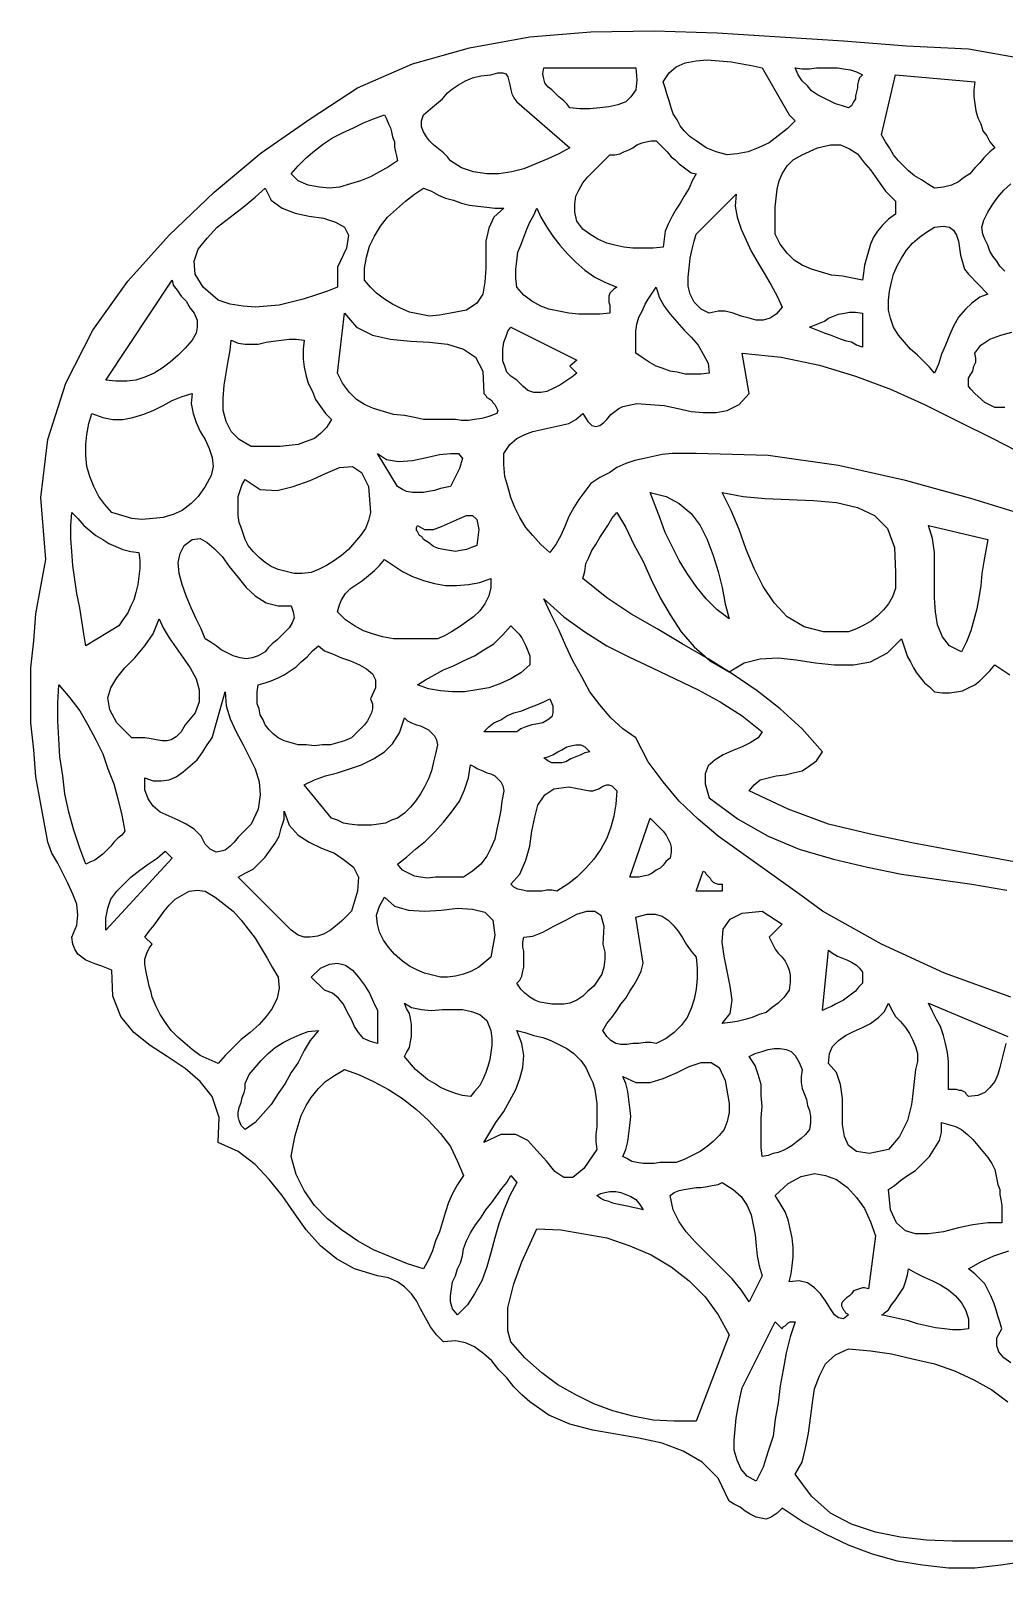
# Model space of a CAD drawing. Extents: x 0.02 to 7.63, y 0.01 to 6.75.
# Drawn here: x 0.362 to 1.333, y 0.045 to 1.58 of the extents above; entities that cross this region are included whole.
import ezdxf

# ---------------------------------------------------------------- set-up
doc = ezdxf.new("R2010")
doc.units = 0
doc.layers.add('1', color=7, linetype='Continuous')

msp = doc.modelspace()

# ---------------------------------------------------------------- linework, layer by layer
msp.add_lwpolyline([(1.357, 0.052), (1.33, 0.048), (1.304, 0.045), (1.278, 0.045), (1.252, 0.048), (1.227, 0.052), (1.202, 0.059), (1.178, 0.068), (1.155, 0.079), (1.133, 0.091), (1.112, 0.105), (1.107, 0.1), (1.101, 0.096), (1.096, 0.094), (1.091, 0.095), (1.086, 0.096), (1.08, 0.099), (1.075, 0.102), (1.07, 0.106), (1.064, 0.109), (1.059, 0.112), (1.048, 0.135), (1.032, 0.151), (1.013, 0.162), (0.992, 0.17), (0.969, 0.175), (0.946, 0.179), (0.923, 0.183), (0.9, 0.189), (0.879, 0.198), (0.86, 0.211), (0.852, 0.218), (0.844, 0.226), (0.837, 0.235), (0.829, 0.243), (0.822, 0.252), (0.814, 0.259), (0.805, 0.266), (0.796, 0.27), (0.786, 0.272), (0.774, 0.271), (0.767, 0.278), (0.761, 0.286), (0.756, 0.295), (0.751, 0.304), (0.747, 0.312), (0.742, 0.319), (0.735, 0.326), (0.728, 0.331), (0.719, 0.335), (0.708, 0.337), (0.685, 0.344), (0.667, 0.354), (0.651, 0.367), (0.637, 0.383), (0.625, 0.4), (0.613, 0.417), (0.6, 0.433), (0.586, 0.448), (0.569, 0.461), (0.549, 0.47), (0.55, 0.495), (0.543, 0.516), (0.531, 0.531), (0.516, 0.544), (0.498, 0.556), (0.481, 0.567), (0.465, 0.58), (0.452, 0.596), (0.444, 0.616), (0.443, 0.642), (0.438, 0.644), (0.433, 0.646), (0.427, 0.648), (0.422, 0.65), (0.417, 0.652), (0.413, 0.655), (0.409, 0.658), (0.406, 0.663), (0.404, 0.668), (0.403, 0.675), (0.408, 0.687), (0.409, 0.697), (0.408, 0.708), (0.404, 0.718), (0.399, 0.729), (0.394, 0.739), (0.389, 0.749), (0.383, 0.759), (0.379, 0.77), (0.377, 0.781), (0.372, 0.808), (0.367, 0.835), (0.365, 0.862), (0.362, 0.889), (0.362, 0.917), (0.362, 0.944), (0.365, 0.971), (0.367, 0.998), (0.372, 1.025), (0.377, 1.052), (0.372, 1.114), (0.379, 1.172), (0.397, 1.228), (0.424, 1.281), (0.459, 1.33), (0.5, 1.376), (0.545, 1.419), (0.592, 1.458), (0.641, 1.492), (0.688, 1.523), (0.743, 1.547), (0.8, 1.563), (0.86, 1.574), (0.921, 1.579), (0.984, 1.58), (1.047, 1.578), (1.11, 1.574), (1.173, 1.57), (1.236, 1.565), (1.298, 1.562), (1.354, 1.552)])
at = {"layer": '1'}
for points in [[(1.119, 1.496), (1.125, 1.49), (1.117, 1.482), (1.108, 1.475), (1.099, 1.468), (1.088, 1.463), (1.078, 1.459), (1.067, 1.457), (1.057, 1.456), (1.046, 1.459), (1.036, 1.463), (1.026, 1.47), (1.02, 1.474), (1.014, 1.48), (1.01, 1.485), (1.007, 1.491), (1.003, 1.497), (1.001, 1.503), (0.999, 1.51), (0.997, 1.516), (0.995, 1.523), (0.993, 1.529), (0.999, 1.538), (1.006, 1.544), (1.015, 1.548), (1.026, 1.55), (1.037, 1.551), (1.049, 1.55), (1.061, 1.549), (1.072, 1.547), (1.083, 1.545), (1.092, 1.543), (1.119, 1.496)], [(0.847, 1.509), (0.9, 1.463), (0.889, 1.457), (0.878, 1.452), (0.866, 1.447), (0.854, 1.442), (0.842, 1.439), (0.829, 1.437), (0.817, 1.437), (0.804, 1.439), (0.792, 1.443), (0.781, 1.45), (0.778, 1.454), (0.774, 1.458), (0.769, 1.462), (0.764, 1.466), (0.76, 1.47), (0.757, 1.474), (0.754, 1.479), (0.752, 1.484), (0.752, 1.49), (0.754, 1.496), (0.761, 1.502), (0.767, 1.507), (0.773, 1.512), (0.778, 1.518), (0.783, 1.522), (0.789, 1.526), (0.796, 1.53), (0.803, 1.533), (0.811, 1.535), (0.821, 1.536), (0.828, 1.538), (0.833, 1.538), (0.836, 1.537), (0.838, 1.534), (0.839, 1.53), (0.84, 1.526), (0.841, 1.521), (0.842, 1.517), (0.844, 1.513), (0.847, 1.509)], [(0.966, 1.543), (0.967, 1.531), (0.966, 1.521), (0.961, 1.514), (0.956, 1.509), (0.948, 1.506), (0.939, 1.504), (0.93, 1.503), (0.92, 1.502), (0.91, 1.502), (0.9, 1.503), (0.897, 1.507), (0.894, 1.51), (0.889, 1.514), (0.886, 1.517), (0.882, 1.521), (0.878, 1.524), (0.875, 1.528), (0.874, 1.532), (0.873, 1.537), (0.874, 1.543), (0.883, 1.543), (0.893, 1.543), (0.903, 1.543), (0.913, 1.543), (0.923, 1.543), (0.933, 1.543), (0.942, 1.543), (0.951, 1.543), (0.959, 1.543), (0.966, 1.543)], [(1.192, 1.536), (1.189, 1.533), (1.188, 1.53), (1.187, 1.526), (1.187, 1.523), (1.186, 1.519), (1.185, 1.515), (1.185, 1.512), (1.183, 1.509), (1.181, 1.505), (1.178, 1.503), (1.172, 1.505), (1.165, 1.507), (1.159, 1.51), (1.153, 1.513), (1.147, 1.516), (1.141, 1.52), (1.137, 1.525), (1.132, 1.53), (1.128, 1.536), (1.125, 1.543), (1.132, 1.542), (1.139, 1.542), (1.146, 1.543), (1.153, 1.543), (1.16, 1.543), (1.167, 1.543), (1.173, 1.542), (1.18, 1.541), (1.186, 1.539), (1.192, 1.536)], [(1.304, 1.529), (1.303, 1.521), (1.303, 1.514), (1.304, 1.507), (1.305, 1.5), (1.307, 1.493), (1.31, 1.487), (1.312, 1.48), (1.316, 1.475), (1.319, 1.469), (1.324, 1.463), (1.319, 1.459), (1.313, 1.453), (1.309, 1.448), (1.304, 1.443), (1.299, 1.437), (1.293, 1.433), (1.288, 1.429), (1.281, 1.426), (1.273, 1.424), (1.264, 1.423), (1.257, 1.427), (1.251, 1.431), (1.244, 1.435), (1.238, 1.44), (1.233, 1.445), (1.228, 1.45), (1.223, 1.456), (1.219, 1.463), (1.215, 1.469), (1.211, 1.476), (1.225, 1.536), (1.304, 1.529)], [(0.728, 1.45), (0.719, 1.444), (0.71, 1.439), (0.701, 1.434), (0.691, 1.43), (0.681, 1.427), (0.67, 1.424), (0.66, 1.423), (0.65, 1.424), (0.639, 1.426), (0.629, 1.43), (0.622, 1.437), (0.629, 1.445), (0.637, 1.453), (0.645, 1.46), (0.654, 1.467), (0.663, 1.473), (0.673, 1.478), (0.684, 1.483), (0.694, 1.488), (0.704, 1.492), (0.715, 1.496), (0.717, 1.492), (0.719, 1.487), (0.721, 1.483), (0.722, 1.479), (0.723, 1.474), (0.725, 1.469), (0.725, 1.464), (0.726, 1.459), (0.727, 1.455), (0.728, 1.45)], [(1.026, 1.437), (1.022, 1.43), (1.019, 1.423), (1.014, 1.415), (1.01, 1.408), (1.006, 1.402), (1.002, 1.395), (0.998, 1.387), (0.995, 1.38), (0.994, 1.372), (0.993, 1.364), (0.983, 1.363), (0.973, 1.363), (0.963, 1.363), (0.954, 1.364), (0.945, 1.366), (0.937, 1.368), (0.928, 1.372), (0.92, 1.377), (0.913, 1.382), (0.907, 1.39), (0.905, 1.399), (0.905, 1.407), (0.906, 1.415), (0.909, 1.421), (0.913, 1.428), (0.918, 1.434), (0.923, 1.439), (0.929, 1.445), (0.935, 1.451), (0.94, 1.456), (0.945, 1.456), (0.95, 1.457), (0.954, 1.459), (0.959, 1.461), (0.963, 1.463), (0.967, 1.466), (0.972, 1.468), (0.976, 1.469), (0.981, 1.47), (0.986, 1.47), (0.99, 1.466), (0.994, 1.462), (0.997, 1.459), (1.001, 1.454), (1.005, 1.451), (1.009, 1.447), (1.013, 1.444), (1.017, 1.441), (1.021, 1.438), (1.026, 1.437)], [(1.225, 1.397), (1.218, 1.392), (1.212, 1.386), (1.207, 1.38), (1.203, 1.374), (1.2, 1.367), (1.198, 1.36), (1.196, 1.353), (1.194, 1.346), (1.193, 1.338), (1.192, 1.331), (1.182, 1.333), (1.172, 1.335), (1.161, 1.336), (1.151, 1.339), (1.141, 1.342), (1.132, 1.346), (1.124, 1.351), (1.117, 1.358), (1.11, 1.367), (1.105, 1.377), (1.105, 1.386), (1.105, 1.395), (1.105, 1.404), (1.106, 1.413), (1.107, 1.422), (1.109, 1.43), (1.112, 1.437), (1.117, 1.445), (1.123, 1.451), (1.132, 1.456), (1.147, 1.463), (1.16, 1.466), (1.17, 1.466), (1.179, 1.462), (1.187, 1.457), (1.193, 1.449), (1.2, 1.441), (1.207, 1.431), (1.215, 1.42), (1.225, 1.41), (1.225, 1.397)], [(0.668, 1.344), (0.668, 1.324), (0.658, 1.32), (0.646, 1.316), (0.634, 1.312), (0.622, 1.309), (0.61, 1.306), (0.598, 1.305), (0.586, 1.304), (0.574, 1.305), (0.561, 1.307), (0.549, 1.311), (0.534, 1.324), (0.526, 1.337), (0.525, 1.35), (0.529, 1.362), (0.538, 1.373), (0.548, 1.384), (0.561, 1.394), (0.574, 1.404), (0.586, 1.414), (0.596, 1.423), (0.602, 1.411), (0.613, 1.403), (0.626, 1.398), (0.64, 1.395), (0.654, 1.393), (0.666, 1.389), (0.675, 1.384), (0.679, 1.376), (0.677, 1.363), (0.668, 1.344)], [(0.834, 1.403), (0.824, 1.394), (0.819, 1.383), (0.816, 1.37), (0.816, 1.356), (0.816, 1.343), (0.815, 1.329), (0.813, 1.317), (0.807, 1.308), (0.797, 1.301), (0.781, 1.298), (0.77, 1.296), (0.76, 1.295), (0.75, 1.297), (0.74, 1.299), (0.731, 1.303), (0.723, 1.307), (0.715, 1.312), (0.707, 1.318), (0.701, 1.324), (0.695, 1.331), (0.695, 1.343), (0.697, 1.354), (0.7, 1.365), (0.705, 1.375), (0.711, 1.385), (0.718, 1.394), (0.727, 1.402), (0.736, 1.41), (0.745, 1.417), (0.754, 1.423), (0.762, 1.42), (0.769, 1.416), (0.776, 1.413), (0.784, 1.411), (0.792, 1.408), (0.8, 1.406), (0.808, 1.405), (0.817, 1.404), (0.825, 1.403), (0.834, 1.403)], [(1.112, 1.304), (1.106, 1.297), (1.1, 1.293), (1.093, 1.291), (1.086, 1.291), (1.079, 1.293), (1.071, 1.295), (1.063, 1.298), (1.055, 1.3), (1.048, 1.3), (1.039, 1.298), (1.031, 1.302), (1.024, 1.309), (1.02, 1.317), (1.018, 1.325), (1.018, 1.334), (1.019, 1.343), (1.02, 1.353), (1.022, 1.362), (1.024, 1.37), (1.026, 1.377), (1.066, 1.417), (1.065, 1.405), (1.067, 1.394), (1.071, 1.382), (1.076, 1.371), (1.081, 1.36), (1.088, 1.348), (1.094, 1.338), (1.101, 1.326), (1.107, 1.315), (1.112, 1.304)], [(1.334, 1.34), (1.329, 1.345), (1.326, 1.35), (1.322, 1.355), (1.319, 1.36), (1.317, 1.366), (1.314, 1.372), (1.312, 1.377), (1.311, 1.384), (1.313, 1.391), (1.317, 1.399), (1.322, 1.407), (1.327, 1.414), (1.333, 1.421), (1.34, 1.427)], [(0.947, 1.324), (0.944, 1.322), (0.942, 1.32), (0.94, 1.318), (0.939, 1.315), (0.939, 1.312), (0.939, 1.309), (0.94, 1.306), (0.94, 1.303), (0.94, 1.3), (0.94, 1.298), (0.93, 1.297), (0.919, 1.297), (0.909, 1.297), (0.899, 1.298), (0.889, 1.3), (0.879, 1.302), (0.871, 1.305), (0.862, 1.31), (0.854, 1.316), (0.847, 1.324), (0.846, 1.333), (0.846, 1.342), (0.847, 1.35), (0.848, 1.359), (0.851, 1.366), (0.854, 1.374), (0.857, 1.382), (0.86, 1.389), (0.864, 1.396), (0.867, 1.403), (0.871, 1.394), (0.877, 1.384), (0.883, 1.375), (0.89, 1.366), (0.898, 1.357), (0.906, 1.349), (0.915, 1.341), (0.925, 1.334), (0.935, 1.329), (0.947, 1.324)], [(1.298, 1.337), (1.317, 1.317), (1.309, 1.314), (1.301, 1.308), (1.295, 1.302), (1.288, 1.294), (1.283, 1.285), (1.279, 1.276), (1.275, 1.266), (1.271, 1.257), (1.268, 1.247), (1.264, 1.238), (1.259, 1.244), (1.253, 1.25), (1.247, 1.256), (1.24, 1.262), (1.234, 1.269), (1.228, 1.276), (1.223, 1.284), (1.22, 1.293), (1.218, 1.301), (1.218, 1.311), (1.219, 1.32), (1.221, 1.329), (1.223, 1.337), (1.227, 1.346), (1.231, 1.353), (1.236, 1.361), (1.242, 1.368), (1.249, 1.374), (1.256, 1.379), (1.264, 1.384), (1.273, 1.385), (1.279, 1.384), (1.283, 1.381), (1.286, 1.376), (1.288, 1.37), (1.289, 1.363), (1.29, 1.356), (1.292, 1.349), (1.294, 1.342), (1.298, 1.337)], [(0.523, 1.271), (0.516, 1.263), (0.509, 1.256), (0.501, 1.249), (0.493, 1.243), (0.485, 1.238), (0.476, 1.234), (0.467, 1.231), (0.458, 1.23), (0.447, 1.23), (0.437, 1.231), (0.503, 1.331), (0.504, 1.326), (0.508, 1.321), (0.512, 1.315), (0.517, 1.31), (0.521, 1.303), (0.525, 1.298), (0.528, 1.291), (0.528, 1.284), (0.527, 1.278), (0.523, 1.271)], [(1.039, 1.238), (1.031, 1.237), (1.023, 1.237), (1.015, 1.237), (1.007, 1.239), (1, 1.24), (0.992, 1.243), (0.986, 1.245), (0.979, 1.249), (0.973, 1.253), (0.966, 1.258), (0.966, 1.266), (0.966, 1.273), (0.966, 1.28), (0.967, 1.287), (0.969, 1.294), (0.972, 1.3), (0.975, 1.307), (0.978, 1.312), (0.982, 1.318), (0.986, 1.324), (0.989, 1.314), (0.994, 1.305), (1, 1.297), (1.007, 1.289), (1.014, 1.281), (1.021, 1.274), (1.028, 1.266), (1.033, 1.257), (1.038, 1.248), (1.039, 1.238)], [(0.814, 1.218), (0.816, 1.216), (0.817, 1.214), (0.819, 1.213), (0.822, 1.211), (0.823, 1.209), (0.825, 1.207), (0.826, 1.205), (0.827, 1.203), (0.828, 1.201), (0.827, 1.198), (0.819, 1.195), (0.812, 1.193), (0.805, 1.192), (0.799, 1.191), (0.792, 1.191), (0.786, 1.192), (0.779, 1.192), (0.771, 1.192), (0.764, 1.192), (0.754, 1.192), (0.745, 1.194), (0.735, 1.196), (0.724, 1.197), (0.714, 1.2), (0.704, 1.203), (0.695, 1.207), (0.687, 1.212), (0.68, 1.219), (0.673, 1.228), (0.668, 1.238), (0.675, 1.298), (0.687, 1.284), (0.703, 1.276), (0.721, 1.272), (0.741, 1.27), (0.76, 1.269), (0.778, 1.267), (0.794, 1.262), (0.806, 1.254), (0.813, 1.24), (0.814, 1.218)], [(1.192, 1.264), (1.186, 1.266), (1.181, 1.269), (1.176, 1.27), (1.17, 1.272), (1.165, 1.274), (1.16, 1.276), (1.154, 1.278), (1.149, 1.28), (1.144, 1.282), (1.139, 1.284), (1.144, 1.286), (1.149, 1.288), (1.154, 1.29), (1.158, 1.293), (1.163, 1.295), (1.168, 1.297), (1.174, 1.298), (1.179, 1.299), (1.185, 1.299), (1.192, 1.298), (1.192, 1.264)], [(0.9, 1.245), (0.907, 1.238), (0.902, 1.234), (0.896, 1.23), (0.89, 1.226), (0.884, 1.223), (0.877, 1.22), (0.871, 1.219), (0.864, 1.219), (0.858, 1.221), (0.853, 1.225), (0.847, 1.231), (0.841, 1.235), (0.837, 1.239), (0.835, 1.245), (0.833, 1.25), (0.833, 1.256), (0.833, 1.262), (0.834, 1.269), (0.836, 1.274), (0.838, 1.28), (0.841, 1.284), (0.907, 1.251), (0.9, 1.245)], [(1.334, 1.204), (1.324, 1.204), (1.314, 1.209), (1.304, 1.218), (1.3, 1.222), (1.298, 1.225), (1.298, 1.229), (1.298, 1.233), (1.3, 1.237), (1.302, 1.24), (1.303, 1.245), (1.305, 1.249), (1.305, 1.253), (1.304, 1.258), (1.31, 1.266), (1.319, 1.272), (1.33, 1.276), (1.341, 1.279)], [(0.635, 1.271), (0.634, 1.262), (0.634, 1.252), (0.635, 1.244), (0.637, 1.235), (0.639, 1.228), (0.643, 1.22), (0.646, 1.212), (0.651, 1.205), (0.656, 1.198), (0.662, 1.192), (0.657, 1.184), (0.651, 1.178), (0.645, 1.173), (0.637, 1.17), (0.629, 1.167), (0.62, 1.166), (0.611, 1.165), (0.601, 1.165), (0.592, 1.165), (0.582, 1.165), (0.57, 1.172), (0.562, 1.18), (0.557, 1.19), (0.554, 1.201), (0.554, 1.213), (0.555, 1.226), (0.557, 1.238), (0.559, 1.25), (0.561, 1.261), (0.562, 1.271), (0.569, 1.268), (0.576, 1.267), (0.582, 1.267), (0.589, 1.267), (0.597, 1.269), (0.604, 1.27), (0.612, 1.271), (0.62, 1.272), (0.627, 1.272), (0.635, 1.271)], [(1.365, 1.093), (1.3, 1.113), (1.235, 1.131), (1.168, 1.146), (1.098, 1.156), (1.026, 1.158), (1.019, 1.158), (1.01, 1.158), (1.002, 1.158), (0.992, 1.157), (0.983, 1.155), (0.974, 1.153), (0.965, 1.151), (0.956, 1.148), (0.947, 1.144), (0.94, 1.139), (0.93, 1.134), (0.921, 1.128), (0.915, 1.12), (0.909, 1.112), (0.904, 1.104), (0.899, 1.095), (0.895, 1.085), (0.891, 1.076), (0.886, 1.067), (0.88, 1.059), (0.871, 1.067), (0.863, 1.076), (0.856, 1.084), (0.85, 1.094), (0.845, 1.104), (0.841, 1.114), (0.838, 1.125), (0.835, 1.135), (0.834, 1.147), (0.834, 1.158), (0.84, 1.167), (0.847, 1.173), (0.855, 1.177), (0.863, 1.18), (0.872, 1.182), (0.881, 1.184), (0.89, 1.186), (0.899, 1.188), (0.906, 1.192), (0.913, 1.198), (0.918, 1.19), (0.922, 1.186), (0.926, 1.185), (0.93, 1.186), (0.934, 1.189), (0.937, 1.192), (0.941, 1.197), (0.945, 1.2), (0.949, 1.203), (0.953, 1.205), (0.967, 1.208), (0.98, 1.207), (0.994, 1.206), (1.008, 1.203), (1.021, 1.2), (1.033, 1.199), (1.046, 1.199), (1.057, 1.201), (1.069, 1.207), (1.079, 1.218), (1.072, 1.258), (1.111, 1.254), (1.149, 1.246), (1.185, 1.235), (1.22, 1.222), (1.254, 1.207), (1.288, 1.19), (1.322, 1.173), (1.355, 1.156)], [(0.523, 1.218), (0.522, 1.208), (0.524, 1.198), (0.527, 1.189), (0.531, 1.18), (0.536, 1.172), (0.54, 1.163), (0.543, 1.154), (0.544, 1.145), (0.542, 1.136), (0.536, 1.125), (0.529, 1.115), (0.522, 1.108), (0.513, 1.101), (0.504, 1.097), (0.494, 1.094), (0.484, 1.093), (0.473, 1.092), (0.463, 1.093), (0.453, 1.096), (0.443, 1.099), (0.436, 1.107), (0.43, 1.115), (0.425, 1.125), (0.421, 1.135), (0.418, 1.145), (0.417, 1.156), (0.417, 1.167), (0.418, 1.177), (0.42, 1.188), (0.423, 1.198), (0.434, 1.194), (0.444, 1.192), (0.454, 1.192), (0.464, 1.194), (0.474, 1.197), (0.484, 1.201), (0.494, 1.206), (0.503, 1.211), (0.513, 1.215), (0.523, 1.218)], [(0.781, 1.125), (0.776, 1.124), (0.771, 1.123), (0.765, 1.121), (0.759, 1.12), (0.754, 1.119), (0.748, 1.119), (0.743, 1.119), (0.737, 1.12), (0.733, 1.122), (0.728, 1.125), (0.708, 1.158), (0.717, 1.152), (0.729, 1.15), (0.743, 1.151), (0.757, 1.154), (0.77, 1.157), (0.781, 1.158), (0.789, 1.158), (0.793, 1.153), (0.79, 1.143), (0.781, 1.125)], [(0.701, 1.099), (0.699, 1.091), (0.696, 1.083), (0.691, 1.076), (0.685, 1.069), (0.679, 1.062), (0.672, 1.056), (0.665, 1.051), (0.657, 1.046), (0.649, 1.042), (0.642, 1.039), (0.633, 1.038), (0.625, 1.038), (0.617, 1.04), (0.609, 1.042), (0.602, 1.045), (0.596, 1.049), (0.59, 1.054), (0.584, 1.06), (0.579, 1.066), (0.576, 1.072), (0.574, 1.078), (0.572, 1.084), (0.57, 1.089), (0.569, 1.096), (0.569, 1.102), (0.569, 1.109), (0.569, 1.115), (0.571, 1.121), (0.573, 1.127), (0.576, 1.132), (0.591, 1.122), (0.608, 1.121), (0.624, 1.125), (0.641, 1.131), (0.656, 1.138), (0.67, 1.144), (0.683, 1.145), (0.692, 1.139), (0.699, 1.125), (0.701, 1.099)], [(1.059, 0.993), (1.047, 1.002), (1.036, 1.013), (1.026, 1.025), (1.017, 1.038), (1.009, 1.051), (1.002, 1.065), (0.995, 1.079), (0.99, 1.093), (0.985, 1.106), (0.98, 1.119), (0.996, 1.115), (1.009, 1.108), (1.021, 1.098), (1.03, 1.086), (1.037, 1.072), (1.043, 1.056), (1.048, 1.04), (1.052, 1.024), (1.055, 1.008), (1.059, 0.993)], [(1.225, 1.039), (1.225, 1.031), (1.225, 1.023), (1.222, 1.015), (1.218, 1.008), (1.213, 1.002), (1.207, 0.996), (1.201, 0.991), (1.194, 0.987), (1.186, 0.983), (1.178, 0.98), (1.153, 0.98), (1.134, 0.985), (1.117, 0.995), (1.104, 1.009), (1.093, 1.025), (1.084, 1.043), (1.076, 1.062), (1.069, 1.082), (1.061, 1.101), (1.052, 1.119), (1.073, 1.115), (1.095, 1.113), (1.119, 1.112), (1.143, 1.111), (1.166, 1.109), (1.187, 1.104), (1.204, 1.096), (1.217, 1.083), (1.224, 1.064), (1.225, 1.039)], [(0.47, 1.059), (0.471, 1.051), (0.471, 1.043), (0.47, 1.035), (0.469, 1.027), (0.467, 1.019), (0.465, 1.012), (0.462, 1.006), (0.459, 0.999), (0.454, 0.992), (0.45, 0.986), (0.417, 0.966), (0.415, 0.978), (0.413, 0.991), (0.411, 1.004), (0.408, 1.018), (0.406, 1.032), (0.404, 1.046), (0.403, 1.06), (0.402, 1.073), (0.402, 1.086), (0.403, 1.099), (0.409, 1.093), (0.415, 1.086), (0.421, 1.081), (0.427, 1.076), (0.434, 1.072), (0.44, 1.068), (0.447, 1.065), (0.454, 1.062), (0.462, 1.06), (0.47, 1.059)], [(0.807, 1.066), (0.802, 1.064), (0.797, 1.062), (0.791, 1.061), (0.786, 1.06), (0.78, 1.061), (0.774, 1.062), (0.769, 1.063), (0.764, 1.065), (0.759, 1.069), (0.754, 1.072), (0.753, 1.074), (0.752, 1.075), (0.75, 1.076), (0.749, 1.078), (0.748, 1.08), (0.747, 1.081), (0.747, 1.084), (0.748, 1.086), (0.755, 1.082), (0.764, 1.082), (0.772, 1.085), (0.781, 1.089), (0.79, 1.093), (0.797, 1.096), (0.803, 1.096), (0.807, 1.092), (0.809, 1.082), (0.807, 1.066)], [(1.372, 0.745), (1.329, 0.753), (1.286, 0.761), (1.243, 0.769), (1.2, 0.778), (1.158, 0.788), (1.118, 0.803), (1.079, 0.821), (1.084, 0.827), (1.09, 0.832), (1.098, 0.834), (1.106, 0.836), (1.115, 0.837), (1.123, 0.839), (1.132, 0.841), (1.139, 0.846), (1.146, 0.851), (1.152, 0.86), (1.132, 0.883), (1.11, 0.903), (1.087, 0.921), (1.062, 0.938), (1.038, 0.953), (1.012, 0.968), (0.987, 0.983), (0.961, 0.998), (0.937, 1.014), (0.913, 1.033), (0.915, 1.04), (0.916, 1.048), (0.919, 1.054), (0.922, 1.061), (0.926, 1.067), (0.93, 1.074), (0.934, 1.08), (0.938, 1.086), (0.942, 1.093), (0.947, 1.099), (0.956, 1.084), (0.964, 1.067), (0.973, 1.05), (0.981, 1.032), (0.99, 1.014), (1, 0.997), (1.011, 0.98), (1.024, 0.965), (1.04, 0.951), (1.059, 0.94), (1.074, 0.949), (1.09, 0.953), (1.108, 0.954), (1.126, 0.952), (1.145, 0.949), (1.164, 0.947), (1.183, 0.947), (1.2, 0.95), (1.217, 0.959), (1.231, 0.973), (1.233, 0.967), (1.235, 0.961), (1.237, 0.955), (1.24, 0.95), (1.243, 0.944), (1.246, 0.939), (1.25, 0.934), (1.254, 0.929), (1.259, 0.925), (1.264, 0.92), (1.272, 0.919), (1.279, 0.919), (1.286, 0.92), (1.292, 0.921), (1.298, 0.924), (1.304, 0.927), (1.309, 0.931), (1.314, 0.936), (1.319, 0.941), (1.324, 0.947), (1.339, 0.937)], [(1.317, 1.072), (1.315, 1.061), (1.313, 1.05), (1.311, 1.038), (1.31, 1.026), (1.308, 1.014), (1.306, 1.003), (1.303, 0.992), (1.3, 0.981), (1.296, 0.97), (1.291, 0.96), (1.279, 0.966), (1.272, 0.975), (1.267, 0.987), (1.265, 1), (1.264, 1.014), (1.264, 1.029), (1.264, 1.044), (1.264, 1.059), (1.262, 1.073), (1.258, 1.086), (1.317, 1.072)], [(0.622, 1.006), (0.624, 1), (0.625, 0.994), (0.623, 0.989), (0.62, 0.984), (0.616, 0.98), (0.612, 0.976), (0.608, 0.972), (0.603, 0.968), (0.599, 0.964), (0.596, 0.96), (0.589, 0.956), (0.583, 0.954), (0.577, 0.953), (0.571, 0.954), (0.564, 0.956), (0.558, 0.959), (0.552, 0.962), (0.547, 0.966), (0.541, 0.97), (0.536, 0.973), (0.532, 0.983), (0.527, 0.993), (0.522, 1.004), (0.517, 1.016), (0.513, 1.027), (0.51, 1.038), (0.509, 1.049), (0.511, 1.058), (0.515, 1.066), (0.523, 1.072), (0.531, 1.073), (0.538, 1.069), (0.545, 1.063), (0.553, 1.055), (0.56, 1.045), (0.569, 1.034), (0.577, 1.024), (0.586, 1.016), (0.597, 1.009), (0.609, 1.006), (0.622, 1.006)], [(0.821, 1.033), (0.821, 1.024), (0.819, 1.016), (0.815, 1.008), (0.81, 1.001), (0.804, 0.995), (0.797, 0.99), (0.79, 0.985), (0.782, 0.98), (0.775, 0.976), (0.768, 0.973), (0.757, 0.973), (0.745, 0.973), (0.735, 0.973), (0.724, 0.973), (0.713, 0.975), (0.703, 0.978), (0.694, 0.981), (0.685, 0.986), (0.676, 0.992), (0.668, 1), (0.67, 1.007), (0.672, 1.012), (0.676, 1.018), (0.681, 1.023), (0.687, 1.027), (0.693, 1.031), (0.699, 1.036), (0.705, 1.041), (0.71, 1.046), (0.715, 1.052), (0.724, 1.046), (0.733, 1.04), (0.743, 1.035), (0.754, 1.031), (0.765, 1.028), (0.776, 1.026), (0.787, 1.026), (0.799, 1.027), (0.81, 1.029), (0.821, 1.033)], [(1.34, 0.615), (1.274, 0.639), (1.211, 0.668), (1.152, 0.701), (1.132, 0.716), (1.111, 0.731), (1.09, 0.746), (1.069, 0.761), (1.048, 0.776), (1.028, 0.793), (1.009, 0.811), (0.993, 0.83), (0.978, 0.85), (0.966, 0.874), (0.953, 0.883), (0.941, 0.894), (0.93, 0.907), (0.92, 0.92), (0.912, 0.935), (0.903, 0.951), (0.896, 0.966), (0.889, 0.982), (0.881, 0.998), (0.874, 1.013), (0.894, 0.995), (0.915, 0.98), (0.937, 0.966), (0.959, 0.955), (0.982, 0.944), (1.005, 0.933), (1.028, 0.922), (1.05, 0.91), (1.072, 0.896), (1.092, 0.88)], [(0.516, 0.887), (0.512, 0.88), (0.507, 0.875), (0.502, 0.872), (0.498, 0.871), (0.493, 0.871), (0.487, 0.872), (0.482, 0.873), (0.476, 0.874), (0.47, 0.874), (0.463, 0.874), (0.448, 0.889), (0.441, 0.902), (0.439, 0.914), (0.442, 0.924), (0.448, 0.934), (0.456, 0.944), (0.466, 0.954), (0.476, 0.966), (0.484, 0.978), (0.49, 0.993), (0.494, 0.984), (0.5, 0.974), (0.507, 0.964), (0.514, 0.954), (0.521, 0.944), (0.527, 0.933), (0.53, 0.922), (0.53, 0.91), (0.526, 0.899), (0.516, 0.887)], [(0.86, 0.947), (0.851, 0.939), (0.841, 0.933), (0.83, 0.928), (0.819, 0.924), (0.807, 0.922), (0.795, 0.92), (0.783, 0.92), (0.771, 0.921), (0.759, 0.923), (0.748, 0.927), (0.756, 0.932), (0.765, 0.937), (0.774, 0.942), (0.784, 0.946), (0.794, 0.951), (0.805, 0.956), (0.814, 0.962), (0.824, 0.968), (0.833, 0.977), (0.841, 0.986), (0.843, 0.984), (0.846, 0.981), (0.849, 0.978), (0.852, 0.974), (0.854, 0.97), (0.856, 0.966), (0.858, 0.961), (0.86, 0.956), (0.86, 0.951), (0.86, 0.947)], [(0.701, 0.913), (0.703, 0.908), (0.703, 0.903), (0.702, 0.899), (0.7, 0.895), (0.698, 0.891), (0.695, 0.887), (0.692, 0.884), (0.688, 0.88), (0.685, 0.877), (0.682, 0.874), (0.675, 0.871), (0.668, 0.869), (0.661, 0.867), (0.653, 0.867), (0.645, 0.866), (0.637, 0.867), (0.629, 0.867), (0.622, 0.869), (0.615, 0.871), (0.609, 0.874), (0.604, 0.878), (0.6, 0.882), (0.596, 0.887), (0.594, 0.892), (0.591, 0.897), (0.59, 0.903), (0.588, 0.908), (0.588, 0.914), (0.588, 0.92), (0.589, 0.927), (0.596, 0.929), (0.602, 0.931), (0.609, 0.934), (0.615, 0.937), (0.621, 0.941), (0.627, 0.945), (0.632, 0.95), (0.638, 0.955), (0.643, 0.961), (0.649, 0.966), (0.655, 0.961), (0.663, 0.958), (0.672, 0.954), (0.681, 0.951), (0.69, 0.947), (0.697, 0.943), (0.703, 0.938), (0.706, 0.932), (0.706, 0.924), (0.701, 0.913)], [(0.456, 0.781), (0.453, 0.777), (0.449, 0.774), (0.445, 0.77), (0.442, 0.766), (0.438, 0.762), (0.434, 0.758), (0.43, 0.755), (0.426, 0.752), (0.421, 0.75), (0.417, 0.748), (0.411, 0.764), (0.405, 0.782), (0.4, 0.8), (0.396, 0.818), (0.394, 0.836), (0.391, 0.855), (0.39, 0.873), (0.389, 0.891), (0.389, 0.909), (0.39, 0.927), (0.401, 0.914), (0.411, 0.901), (0.419, 0.887), (0.427, 0.872), (0.434, 0.858), (0.439, 0.843), (0.445, 0.828), (0.449, 0.813), (0.453, 0.797), (0.456, 0.781)], [(0.582, 0.788), (0.578, 0.784), (0.574, 0.78), (0.569, 0.775), (0.565, 0.77), (0.561, 0.766), (0.556, 0.762), (0.552, 0.761), (0.547, 0.76), (0.541, 0.763), (0.536, 0.768), (0.532, 0.776), (0.525, 0.783), (0.517, 0.788), (0.509, 0.792), (0.5, 0.796), (0.491, 0.8), (0.484, 0.806), (0.479, 0.813), (0.476, 0.822), (0.476, 0.834), (0.484, 0.831), (0.492, 0.831), (0.5, 0.832), (0.507, 0.835), (0.514, 0.84), (0.521, 0.846), (0.528, 0.852), (0.533, 0.859), (0.538, 0.867), (0.543, 0.874), (0.556, 0.92), (0.557, 0.906), (0.561, 0.893), (0.567, 0.88), (0.574, 0.867), (0.58, 0.855), (0.586, 0.843), (0.59, 0.83), (0.591, 0.817), (0.589, 0.803), (0.582, 0.788)], [(0.88, 0.913), (0.883, 0.906), (0.883, 0.899), (0.882, 0.895), (0.878, 0.892), (0.873, 0.889), (0.868, 0.888), (0.862, 0.887), (0.856, 0.885), (0.851, 0.883), (0.847, 0.88), (0.814, 0.88), (0.819, 0.885), (0.824, 0.889), (0.831, 0.892), (0.837, 0.896), (0.844, 0.899), (0.852, 0.901), (0.859, 0.904), (0.867, 0.907), (0.874, 0.91), (0.88, 0.913)], [(0.768, 0.867), (0.766, 0.858), (0.764, 0.85), (0.762, 0.841), (0.759, 0.833), (0.755, 0.825), (0.751, 0.818), (0.746, 0.811), (0.741, 0.805), (0.735, 0.799), (0.728, 0.794), (0.722, 0.792), (0.716, 0.789), (0.709, 0.788), (0.702, 0.787), (0.695, 0.787), (0.688, 0.787), (0.68, 0.788), (0.674, 0.789), (0.668, 0.792), (0.662, 0.794), (0.635, 0.827), (0.645, 0.832), (0.656, 0.836), (0.668, 0.839), (0.68, 0.843), (0.692, 0.847), (0.704, 0.853), (0.715, 0.86), (0.723, 0.868), (0.73, 0.879), (0.735, 0.894), (0.738, 0.891), (0.742, 0.889), (0.747, 0.887), (0.751, 0.886), (0.755, 0.884), (0.759, 0.882), (0.762, 0.879), (0.765, 0.876), (0.767, 0.872), (0.768, 0.867)], [(1.092, 0.88), (1.088, 0.874), (1.08, 0.869), (1.072, 0.865), (1.062, 0.861), (1.053, 0.857), (1.045, 0.852), (1.038, 0.846), (1.035, 0.838), (1.035, 0.828), (1.039, 0.814), (1.068, 0.793), (1.098, 0.776), (1.129, 0.763), (1.163, 0.753), (1.197, 0.745), (1.231, 0.738), (1.266, 0.733), (1.301, 0.728), (1.336, 0.722)], [(0.92, 0.86), (0.915, 0.859), (0.911, 0.857), (0.906, 0.855), (0.901, 0.853), (0.896, 0.85), (0.892, 0.849), (0.887, 0.849), (0.882, 0.849), (0.878, 0.851), (0.874, 0.854), (0.878, 0.855), (0.883, 0.857), (0.888, 0.86), (0.892, 0.862), (0.897, 0.865), (0.901, 0.866), (0.906, 0.867), (0.911, 0.867), (0.915, 0.865), (0.92, 0.86)], [(0.834, 0.821), (0.832, 0.811), (0.831, 0.802), (0.829, 0.792), (0.827, 0.783), (0.825, 0.773), (0.821, 0.764), (0.817, 0.756), (0.811, 0.748), (0.803, 0.741), (0.794, 0.735), (0.787, 0.735), (0.78, 0.735), (0.773, 0.735), (0.766, 0.735), (0.758, 0.734), (0.751, 0.735), (0.745, 0.736), (0.739, 0.739), (0.733, 0.742), (0.728, 0.748), (0.737, 0.755), (0.746, 0.763), (0.756, 0.771), (0.765, 0.78), (0.774, 0.79), (0.782, 0.8), (0.79, 0.811), (0.795, 0.822), (0.799, 0.834), (0.801, 0.847), (0.805, 0.845), (0.808, 0.843), (0.813, 0.841), (0.817, 0.839), (0.821, 0.838), (0.825, 0.836), (0.828, 0.833), (0.831, 0.83), (0.833, 0.826), (0.834, 0.821)], [(0.947, 0.821), (0.946, 0.808), (0.944, 0.796), (0.941, 0.785), (0.937, 0.774), (0.931, 0.763), (0.924, 0.753), (0.916, 0.744), (0.907, 0.735), (0.898, 0.728), (0.887, 0.721), (0.882, 0.722), (0.877, 0.722), (0.872, 0.721), (0.867, 0.721), (0.862, 0.721), (0.857, 0.721), (0.853, 0.722), (0.848, 0.723), (0.844, 0.725), (0.841, 0.728), (0.85, 0.738), (0.856, 0.752), (0.86, 0.766), (0.862, 0.781), (0.865, 0.795), (0.868, 0.807), (0.875, 0.817), (0.884, 0.823), (0.899, 0.825), (0.92, 0.821), (0.923, 0.821), (0.926, 0.822), (0.929, 0.823), (0.932, 0.825), (0.934, 0.826), (0.937, 0.827), (0.939, 0.827), (0.942, 0.826), (0.944, 0.824), (0.947, 0.821)], [(0.682, 0.701), (0.677, 0.696), (0.672, 0.691), (0.666, 0.686), (0.661, 0.682), (0.654, 0.678), (0.648, 0.676), (0.641, 0.675), (0.635, 0.675), (0.629, 0.677), (0.622, 0.682), (0.569, 0.735), (0.576, 0.739), (0.584, 0.743), (0.59, 0.749), (0.596, 0.755), (0.601, 0.762), (0.606, 0.769), (0.61, 0.776), (0.612, 0.784), (0.615, 0.793), (0.615, 0.801), (0.62, 0.787), (0.629, 0.777), (0.64, 0.77), (0.652, 0.764), (0.665, 0.759), (0.675, 0.752), (0.684, 0.745), (0.689, 0.735), (0.688, 0.721), (0.682, 0.701)], [(1, 0.754), (0.996, 0.751), (0.993, 0.747), (0.99, 0.744), (0.986, 0.742), (0.982, 0.739), (0.978, 0.737), (0.973, 0.736), (0.969, 0.735), (0.964, 0.735), (0.96, 0.735), (0.98, 0.794), (0.983, 0.791), (0.986, 0.788), (0.99, 0.784), (0.993, 0.781), (0.996, 0.777), (0.998, 0.773), (1, 0.769), (1.001, 0.765), (1.001, 0.76), (1, 0.754)], [(0.437, 0.682), (0.437, 0.694), (0.439, 0.704), (0.442, 0.713), (0.448, 0.721), (0.455, 0.728), (0.462, 0.735), (0.471, 0.742), (0.479, 0.748), (0.488, 0.754), (0.496, 0.761), (0.503, 0.754), (0.437, 0.682)], [(1.052, 0.728), (1.052, 0.721), (1.026, 0.721), (1.033, 0.741), (1.035, 0.74), (1.036, 0.738), (1.038, 0.736), (1.04, 0.734), (1.041, 0.732), (1.043, 0.73), (1.045, 0.729), (1.048, 0.728), (1.05, 0.728), (1.052, 0.728)], [(0.609, 0.635), (0.61, 0.624), (0.608, 0.614), (0.603, 0.604), (0.597, 0.596), (0.59, 0.588), (0.581, 0.58), (0.572, 0.573), (0.564, 0.565), (0.556, 0.557), (0.549, 0.549), (0.54, 0.553), (0.531, 0.557), (0.523, 0.563), (0.516, 0.569), (0.509, 0.575), (0.502, 0.582), (0.497, 0.589), (0.491, 0.598), (0.487, 0.606), (0.483, 0.615), (0.482, 0.62), (0.48, 0.626), (0.479, 0.631), (0.478, 0.637), (0.477, 0.642), (0.476, 0.648), (0.476, 0.653), (0.478, 0.659), (0.48, 0.664), (0.483, 0.668), (0.476, 0.675), (0.48, 0.681), (0.485, 0.687), (0.49, 0.694), (0.495, 0.701), (0.5, 0.707), (0.506, 0.713), (0.513, 0.717), (0.52, 0.721), (0.528, 0.722), (0.536, 0.721), (0.546, 0.715), (0.555, 0.708), (0.564, 0.701), (0.572, 0.692), (0.579, 0.683), (0.586, 0.674), (0.592, 0.664), (0.598, 0.654), (0.603, 0.645), (0.609, 0.635)], [(0.821, 0.655), (0.815, 0.65), (0.809, 0.645), (0.802, 0.641), (0.794, 0.638), (0.786, 0.636), (0.778, 0.635), (0.771, 0.635), (0.763, 0.637), (0.755, 0.639), (0.748, 0.642), (0.74, 0.646), (0.733, 0.651), (0.725, 0.658), (0.719, 0.665), (0.714, 0.672), (0.71, 0.68), (0.708, 0.688), (0.707, 0.697), (0.71, 0.706), (0.715, 0.715), (0.725, 0.706), (0.739, 0.702), (0.755, 0.701), (0.772, 0.702), (0.788, 0.704), (0.803, 0.703), (0.815, 0.7), (0.823, 0.692), (0.825, 0.677), (0.821, 0.655)], [(0.933, 0.668), (0.935, 0.66), (0.935, 0.653), (0.934, 0.645), (0.932, 0.638), (0.928, 0.632), (0.924, 0.626), (0.918, 0.621), (0.913, 0.616), (0.907, 0.612), (0.9, 0.609), (0.894, 0.608), (0.888, 0.608), (0.882, 0.608), (0.876, 0.609), (0.87, 0.61), (0.865, 0.612), (0.86, 0.615), (0.855, 0.619), (0.851, 0.623), (0.847, 0.629), (0.85, 0.632), (0.852, 0.636), (0.853, 0.641), (0.854, 0.645), (0.854, 0.65), (0.854, 0.655), (0.854, 0.661), (0.853, 0.665), (0.853, 0.67), (0.854, 0.675), (0.863, 0.676), (0.873, 0.68), (0.884, 0.686), (0.896, 0.692), (0.907, 0.698), (0.917, 0.701), (0.925, 0.701), (0.931, 0.697), (0.934, 0.686), (0.933, 0.668)], [(1.026, 0.655), (1.027, 0.644), (1.027, 0.634), (1.026, 0.623), (1.024, 0.613), (1.021, 0.604), (1.017, 0.595), (1.011, 0.587), (1.004, 0.58), (0.996, 0.574), (0.986, 0.569), (0.981, 0.57), (0.975, 0.57), (0.969, 0.569), (0.963, 0.569), (0.957, 0.568), (0.951, 0.568), (0.946, 0.569), (0.941, 0.572), (0.937, 0.576), (0.933, 0.582), (0.937, 0.589), (0.942, 0.595), (0.947, 0.602), (0.951, 0.608), (0.956, 0.614), (0.96, 0.621), (0.964, 0.627), (0.968, 0.634), (0.971, 0.641), (0.973, 0.649), (0.966, 0.695), (0.977, 0.698), (0.985, 0.698), (0.992, 0.696), (0.998, 0.692), (1.003, 0.687), (1.008, 0.681), (1.012, 0.675), (1.016, 0.668), (1.021, 0.661), (1.026, 0.655)], [(1.099, 0.675), (1.102, 0.669), (1.105, 0.663), (1.108, 0.659), (1.112, 0.655), (1.115, 0.651), (1.117, 0.647), (1.119, 0.642), (1.12, 0.637), (1.12, 0.63), (1.119, 0.622), (1.114, 0.615), (1.108, 0.609), (1.102, 0.605), (1.096, 0.6), (1.089, 0.598), (1.082, 0.595), (1.075, 0.593), (1.067, 0.591), (1.06, 0.59), (1.052, 0.589), (1.06, 0.599), (1.062, 0.612), (1.06, 0.626), (1.057, 0.641), (1.054, 0.656), (1.052, 0.67), (1.053, 0.683), (1.06, 0.693), (1.072, 0.699), (1.092, 0.701), (1.112, 0.688), (1.099, 0.675)], [(1.192, 0.629), (1.188, 0.625), (1.185, 0.621), (1.181, 0.618), (1.177, 0.615), (1.173, 0.612), (1.169, 0.61), (1.165, 0.608), (1.161, 0.606), (1.156, 0.604), (1.152, 0.602), (1.158, 0.662), (1.162, 0.659), (1.167, 0.656), (1.172, 0.654), (1.177, 0.652), (1.181, 0.65), (1.186, 0.647), (1.189, 0.644), (1.192, 0.64), (1.192, 0.635), (1.192, 0.629)], [(0.708, 0.602), (0.708, 0.569), (0.701, 0.571), (0.694, 0.574), (0.689, 0.58), (0.685, 0.586), (0.682, 0.593), (0.678, 0.6), (0.674, 0.608), (0.669, 0.614), (0.663, 0.619), (0.655, 0.622), (0.642, 0.635), (0.651, 0.644), (0.66, 0.648), (0.668, 0.649), (0.676, 0.647), (0.683, 0.642), (0.689, 0.635), (0.695, 0.627), (0.7, 0.619), (0.704, 0.61), (0.708, 0.602)], [(0.821, 0.582), (0.822, 0.574), (0.822, 0.567), (0.821, 0.56), (0.82, 0.553), (0.818, 0.546), (0.816, 0.54), (0.813, 0.533), (0.81, 0.527), (0.805, 0.521), (0.801, 0.516), (0.793, 0.517), (0.786, 0.519), (0.778, 0.522), (0.771, 0.525), (0.765, 0.529), (0.758, 0.533), (0.752, 0.538), (0.746, 0.543), (0.74, 0.55), (0.735, 0.556), (0.737, 0.56), (0.74, 0.565), (0.741, 0.571), (0.742, 0.576), (0.742, 0.582), (0.742, 0.588), (0.741, 0.594), (0.74, 0.599), (0.737, 0.604), (0.735, 0.609), (0.742, 0.605), (0.752, 0.603), (0.762, 0.602), (0.773, 0.603), (0.783, 0.603), (0.793, 0.603), (0.802, 0.601), (0.81, 0.598), (0.817, 0.592), (0.821, 0.582)], [(1.245, 0.543), (1.244, 0.534), (1.243, 0.525), (1.242, 0.516), (1.241, 0.508), (1.239, 0.5), (1.237, 0.492), (1.233, 0.484), (1.229, 0.476), (1.224, 0.47), (1.218, 0.463), (1.199, 0.459), (1.186, 0.461), (1.178, 0.467), (1.174, 0.476), (1.172, 0.488), (1.172, 0.501), (1.172, 0.514), (1.17, 0.528), (1.166, 0.54), (1.158, 0.549), (1.159, 0.559), (1.162, 0.566), (1.168, 0.572), (1.175, 0.577), (1.183, 0.581), (1.192, 0.585), (1.2, 0.589), (1.208, 0.595), (1.214, 0.601), (1.218, 0.609), (1.221, 0.603), (1.225, 0.596), (1.23, 0.591), (1.235, 0.585), (1.239, 0.579), (1.242, 0.573), (1.245, 0.566), (1.247, 0.559), (1.247, 0.551), (1.245, 0.543)], [(1.335, 0.569), (1.333, 0.561), (1.331, 0.553), (1.329, 0.545), (1.327, 0.538), (1.324, 0.531), (1.319, 0.525), (1.314, 0.52), (1.307, 0.517), (1.298, 0.516), (1.296, 0.518), (1.295, 0.52), (1.293, 0.521), (1.291, 0.522), (1.289, 0.522), (1.286, 0.523), (1.283, 0.523), (1.281, 0.523), (1.278, 0.523), (1.278, 0.532), (1.278, 0.542), (1.278, 0.551), (1.277, 0.56), (1.275, 0.569), (1.273, 0.577), (1.27, 0.586), (1.266, 0.593), (1.262, 0.601), (1.258, 0.609), (1.337, 0.576)], [(0.649, 0.582), (0.641, 0.572), (0.635, 0.562), (0.629, 0.55), (0.622, 0.54), (0.616, 0.529), (0.609, 0.519), (0.602, 0.508), (0.594, 0.499), (0.586, 0.49), (0.576, 0.483), (0.572, 0.487), (0.57, 0.492), (0.569, 0.496), (0.569, 0.5), (0.57, 0.505), (0.572, 0.51), (0.573, 0.515), (0.575, 0.52), (0.576, 0.524), (0.576, 0.529), (0.58, 0.538), (0.586, 0.545), (0.592, 0.552), (0.599, 0.559), (0.606, 0.565), (0.614, 0.57), (0.622, 0.574), (0.631, 0.578), (0.639, 0.581), (0.649, 0.582)], [(0.92, 0.536), (0.923, 0.53), (0.925, 0.523), (0.926, 0.516), (0.927, 0.509), (0.927, 0.501), (0.927, 0.493), (0.927, 0.486), (0.926, 0.478), (0.926, 0.471), (0.927, 0.463), (0.914, 0.444), (0.903, 0.435), (0.894, 0.435), (0.885, 0.441), (0.877, 0.451), (0.867, 0.462), (0.858, 0.472), (0.846, 0.478), (0.831, 0.478), (0.814, 0.47), (0.82, 0.48), (0.826, 0.49), (0.834, 0.501), (0.84, 0.512), (0.846, 0.523), (0.85, 0.534), (0.853, 0.545), (0.854, 0.557), (0.852, 0.569), (0.847, 0.582), (0.855, 0.58), (0.864, 0.577), (0.873, 0.575), (0.881, 0.572), (0.889, 0.568), (0.897, 0.564), (0.904, 0.559), (0.911, 0.552), (0.916, 0.545), (0.92, 0.536)], [(1.139, 0.483), (1.135, 0.478), (1.131, 0.474), (1.127, 0.471), (1.122, 0.467), (1.117, 0.464), (1.113, 0.462), (1.108, 0.46), (1.103, 0.459), (1.098, 0.457), (1.092, 0.456), (1.091, 0.465), (1.091, 0.475), (1.091, 0.485), (1.091, 0.495), (1.092, 0.506), (1.091, 0.517), (1.091, 0.528), (1.088, 0.538), (1.085, 0.547), (1.079, 0.556), (1.085, 0.559), (1.092, 0.561), (1.098, 0.563), (1.104, 0.564), (1.11, 0.564), (1.116, 0.563), (1.121, 0.561), (1.125, 0.557), (1.129, 0.55), (1.132, 0.543), (1.131, 0.536), (1.131, 0.53), (1.132, 0.524), (1.134, 0.519), (1.136, 0.513), (1.137, 0.507), (1.139, 0.502), (1.14, 0.496), (1.14, 0.49), (1.139, 0.483)], [(0.794, 0.437), (0.788, 0.428), (0.783, 0.419), (0.779, 0.41), (0.776, 0.401), (0.773, 0.391), (0.77, 0.381), (0.766, 0.372), (0.763, 0.362), (0.759, 0.353), (0.754, 0.344), (0.738, 0.349), (0.721, 0.356), (0.704, 0.363), (0.688, 0.372), (0.672, 0.383), (0.658, 0.394), (0.645, 0.407), (0.635, 0.422), (0.627, 0.438), (0.622, 0.456), (0.624, 0.467), (0.626, 0.477), (0.629, 0.487), (0.632, 0.497), (0.637, 0.507), (0.642, 0.515), (0.649, 0.524), (0.656, 0.531), (0.665, 0.537), (0.675, 0.543), (0.689, 0.538), (0.704, 0.531), (0.719, 0.523), (0.733, 0.514), (0.747, 0.503), (0.759, 0.492), (0.771, 0.479), (0.781, 0.466), (0.788, 0.451), (0.794, 0.437)], [(1.059, 0.509), (1.059, 0.5), (1.057, 0.491), (1.054, 0.483), (1.049, 0.477), (1.043, 0.471), (1.037, 0.466), (1.03, 0.461), (1.022, 0.457), (1.014, 0.453), (1.006, 0.45), (1.001, 0.45), (0.995, 0.45), (0.99, 0.45), (0.984, 0.449), (0.978, 0.449), (0.973, 0.449), (0.967, 0.45), (0.962, 0.451), (0.957, 0.454), (0.953, 0.456), (0.956, 0.463), (0.958, 0.471), (0.959, 0.479), (0.96, 0.487), (0.961, 0.496), (0.96, 0.505), (0.959, 0.513), (0.958, 0.521), (0.956, 0.529), (0.953, 0.536), (0.966, 0.53), (0.98, 0.53), (0.993, 0.534), (1.007, 0.54), (1.019, 0.546), (1.031, 0.55), (1.041, 0.55), (1.049, 0.545), (1.055, 0.532), (1.059, 0.509)], [(1.324, 0.443), (1.325, 0.438), (1.326, 0.433), (1.327, 0.428), (1.329, 0.423), (1.329, 0.418), (1.33, 0.413), (1.331, 0.407), (1.331, 0.401), (1.331, 0.396), (1.331, 0.39), (1.317, 0.39), (1.302, 0.388), (1.288, 0.385), (1.273, 0.381), (1.258, 0.379), (1.245, 0.379), (1.235, 0.382), (1.226, 0.39), (1.22, 0.403), (1.218, 0.423), (1.224, 0.427), (1.23, 0.432), (1.237, 0.437), (1.245, 0.442), (1.252, 0.449), (1.259, 0.456), (1.264, 0.464), (1.269, 0.472), (1.271, 0.48), (1.271, 0.49), (1.278, 0.488), (1.285, 0.486), (1.291, 0.483), (1.297, 0.478), (1.302, 0.473), (1.307, 0.467), (1.312, 0.461), (1.317, 0.455), (1.321, 0.449), (1.324, 0.443)], [(0.847, 0.43), (0.84, 0.417), (0.834, 0.403), (0.829, 0.389), (0.825, 0.375), (0.821, 0.36), (0.817, 0.346), (0.812, 0.332), (0.805, 0.319), (0.798, 0.308), (0.788, 0.298), (0.783, 0.304), (0.781, 0.311), (0.781, 0.317), (0.782, 0.324), (0.783, 0.331), (0.786, 0.337), (0.788, 0.344), (0.791, 0.35), (0.793, 0.357), (0.794, 0.364), (0.797, 0.372), (0.801, 0.38), (0.806, 0.388), (0.811, 0.395), (0.816, 0.403), (0.822, 0.41), (0.827, 0.417), (0.832, 0.424), (0.837, 0.43), (0.841, 0.437), (0.847, 0.43)], [(1.092, 0.337), (1.079, 0.311), (1.071, 0.323), (1.062, 0.334), (1.053, 0.343), (1.043, 0.353), (1.034, 0.362), (1.025, 0.371), (1.016, 0.381), (1.009, 0.391), (1.003, 0.403), (1, 0.417), (1.004, 0.42), (1.009, 0.422), (1.014, 0.423), (1.02, 0.424), (1.026, 0.425), (1.031, 0.425), (1.037, 0.426), (1.042, 0.427), (1.048, 0.428), (1.052, 0.43), (1.063, 0.423), (1.071, 0.416), (1.077, 0.407), (1.081, 0.398), (1.083, 0.388), (1.085, 0.378), (1.086, 0.367), (1.087, 0.357), (1.089, 0.347), (1.092, 0.337)], [(1.205, 0.377), (1.198, 0.324), (1.194, 0.325), (1.192, 0.325), (1.189, 0.324), (1.186, 0.323), (1.183, 0.322), (1.181, 0.319), (1.179, 0.317), (1.176, 0.315), (1.174, 0.313), (1.172, 0.311), (1.171, 0.309), (1.171, 0.307), (1.172, 0.305), (1.173, 0.303), (1.174, 0.302), (1.175, 0.3), (1.177, 0.299), (1.178, 0.298), (1.173, 0.294), (1.168, 0.295), (1.164, 0.298), (1.16, 0.304), (1.155, 0.312), (1.15, 0.319), (1.144, 0.325), (1.137, 0.33), (1.129, 0.332), (1.119, 0.331), (1.121, 0.339), (1.122, 0.347), (1.123, 0.356), (1.123, 0.365), (1.122, 0.375), (1.12, 0.384), (1.118, 0.393), (1.115, 0.401), (1.11, 0.409), (1.105, 0.417), (1.118, 0.429), (1.131, 0.436), (1.144, 0.439), (1.155, 0.437), (1.166, 0.433), (1.177, 0.425), (1.186, 0.415), (1.194, 0.404), (1.2, 0.391), (1.205, 0.377)], [(0.973, 0.403), (0.968, 0.404), (0.963, 0.405), (0.959, 0.406), (0.954, 0.407), (0.949, 0.408), (0.944, 0.409), (0.939, 0.411), (0.935, 0.412), (0.931, 0.414), (0.927, 0.417), (0.931, 0.419), (0.935, 0.42), (0.94, 0.421), (0.946, 0.421), (0.951, 0.42), (0.956, 0.418), (0.961, 0.416), (0.966, 0.413), (0.97, 0.408), (0.973, 0.403)], [(1.059, 0.278), (1.026, 0.192), (1.004, 0.192), (0.983, 0.193), (0.963, 0.197), (0.943, 0.202), (0.924, 0.209), (0.906, 0.218), (0.888, 0.228), (0.872, 0.24), (0.855, 0.255), (0.841, 0.271), (0.838, 0.282), (0.838, 0.294), (0.838, 0.305), (0.841, 0.317), (0.844, 0.329), (0.848, 0.34), (0.852, 0.351), (0.857, 0.362), (0.862, 0.373), (0.867, 0.384), (0.891, 0.383), (0.914, 0.379), (0.937, 0.375), (0.96, 0.367), (0.981, 0.358), (1.001, 0.346), (1.019, 0.332), (1.035, 0.316), (1.048, 0.298), (1.059, 0.278)], [(1.34, 0.25), (1.333, 0.255), (1.328, 0.261), (1.326, 0.267), (1.326, 0.275), (1.331, 0.284), (1.329, 0.291), (1.327, 0.297), (1.325, 0.304), (1.323, 0.31), (1.32, 0.317), (1.317, 0.323), (1.314, 0.329), (1.309, 0.334), (1.304, 0.339), (1.298, 0.344), (1.31, 0.351), (1.323, 0.357), (1.338, 0.362)], [(1.298, 0.284), (1.29, 0.283), (1.282, 0.283), (1.274, 0.284), (1.265, 0.285), (1.256, 0.287), (1.247, 0.289), (1.238, 0.292), (1.229, 0.294), (1.22, 0.296), (1.211, 0.298), (1.212, 0.298), (1.214, 0.3), (1.218, 0.303), (1.221, 0.308), (1.225, 0.313), (1.229, 0.319), (1.233, 0.325), (1.235, 0.331), (1.237, 0.338), (1.238, 0.344), (1.245, 0.34), (1.253, 0.336), (1.262, 0.332), (1.27, 0.328), (1.278, 0.323), (1.285, 0.317), (1.291, 0.31), (1.295, 0.303), (1.298, 0.294), (1.298, 0.284)], [(1.112, 0.284), (1.113, 0.286), (1.115, 0.287), (1.116, 0.288), (1.118, 0.29), (1.12, 0.291), (1.121, 0.291), (1.123, 0.291), (1.125, 0.291), (1.12, 0.276), (1.116, 0.26), (1.113, 0.243), (1.11, 0.227), (1.108, 0.21), (1.105, 0.194), (1.103, 0.177), (1.098, 0.162), (1.093, 0.146), (1.086, 0.132), (1.077, 0.137), (1.071, 0.144), (1.067, 0.153), (1.064, 0.163), (1.064, 0.173), (1.065, 0.184), (1.066, 0.195), (1.068, 0.206), (1.07, 0.216), (1.072, 0.225), (1.105, 0.291), (1.112, 0.284)], [(1.357, 0.072), (1.333, 0.072), (1.308, 0.072), (1.282, 0.072), (1.256, 0.073), (1.23, 0.076), (1.205, 0.081), (1.181, 0.089), (1.16, 0.1), (1.141, 0.117), (1.125, 0.139), (1.132, 0.151), (1.135, 0.165), (1.138, 0.18), (1.14, 0.195), (1.142, 0.21), (1.144, 0.224), (1.149, 0.237), (1.155, 0.249), (1.165, 0.258), (1.178, 0.264), (1.2, 0.262), (1.221, 0.259), (1.242, 0.254), (1.264, 0.249), (1.284, 0.242), (1.303, 0.233), (1.321, 0.223), (1.337, 0.211)]]:
    msp.add_lwpolyline(points, dxfattribs=at)

doc.saveas('drawing.dxf')
